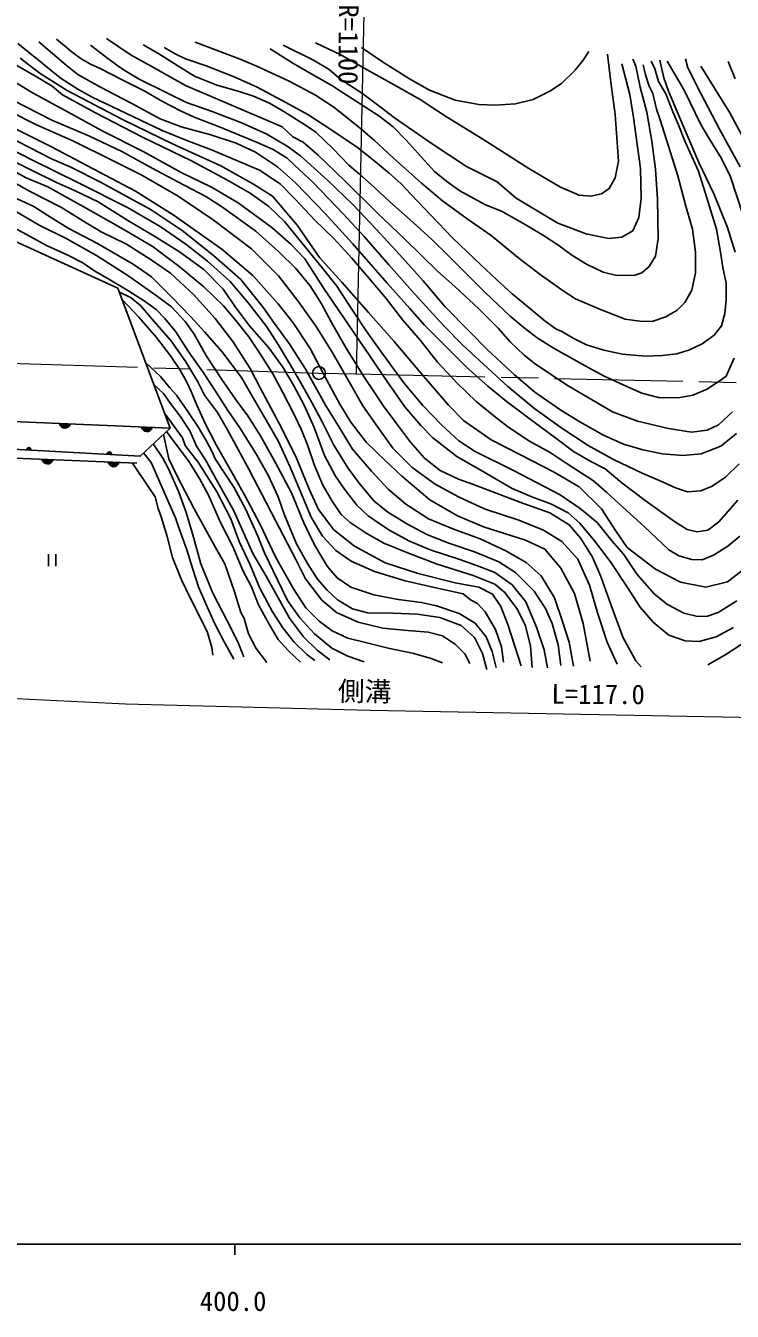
# Model space of a CAD drawing. Units: millimetres at full size, sheet at 1:1000; details may follow other scales. Extents: x 40000 to 680000, y 20000 to 380000.
# Drawn here: x 448454 to 514522, y 198715 to 318964 of the extents above; entities that cross this region are included whole.
import ezdxf
from ezdxf.enums import TextEntityAlignment as Align

# ---------------------------------------------------------------- set-up
doc = ezdxf.new("R2010")
doc.units = ezdxf.units.MM
doc.header["$LTSCALE"] = 1000
doc.linetypes.add('CHAIN', pattern=[18.5, 12, -1.5, 3.5, -1.5])
for name, color, linetype, lineweight in [('M-BGD', 7, 'Continuous', 25), ('M-BMK', 2, 'CHAIN', 13), ('M-BMK-SRVR', 3, 'Continuous', 25), ('M-STR-HTXT', 7, 'Continuous', 13), ('M-TTL-BAND', 7, 'Continuous', 25)]:
    doc.layers.add(name, color=color, linetype=linetype, lineweight=lineweight)
doc.styles.add('ＭＳ ゴシック', font='')
doc.styles.get('ＭＳ ゴシック').set_extended_font_data('MS Gothic')

msp = doc.modelspace()

# ---------------------------------------------------------------- hatches: boundary and pattern name
at = {"layer": 'M-BGD'}
for points in [[(451623, 281747), (452613, 281705, -0.82183)], [(459292, 281425), (460282, 281384, -0.82183)], [(448544, 279280), (448945, 279258, 0.4608), (448757, 279504, 0.4608)], [(456078, 278873), (456479, 278852, 0.4608), (456291, 279097, 0.4608)], [(449999, 278397), (450989, 278356, -0.82183)], [(457166, 278105), (456176, 278146, 0.82183)]]:
    msp.add_hatch(color=256, dxfattribs=at).paths.add_polyline_path(points)

# ---------------------------------------------------------------- linework, layer by layer
for p, q in [((458301, 293514), (457213, 294036)), ((445610, 281998), (461947, 281314)), ((450599, 269535), (450599, 268417)), ((451266, 269535), (451266, 268417))]:
    msp.add_line(p, q, dxfattribs=at)
for points in [[(515172, 277969), (513884, 276744), (512646, 275902), (511569, 275444), (510330, 275358), (509204, 275729), (508064, 276273), (506083, 277115), (503429, 278403), (501039, 279703), (498600, 281312), (496071, 283135), (493530, 285205), (492032, 286579), (489318, 289096), (487548, 290903), (484870, 293828), (482418, 296600), (480087, 299243), (478143, 301372), (475317, 304298), (473583, 305932), (472890, 306563), (471577, 307379), (470042, 308085), (466470, 309538), (464192, 310404), (462942, 310998), (461233, 311889), (459519, 312885), (457463, 313912), (455420, 314964), (454516, 315360), (453650, 315868), (452808, 316486), (451347, 317712)], [(514553, 282837), (513241, 281636), (512176, 281141), (510715, 280931), (508560, 281278), (505670, 281984), (503330, 282862), (499170, 285276), (496133, 287320), (495078, 288154), (493765, 289404), (492639, 290678), (490831, 292485), (488587, 294558), (486998, 295975), (483915, 298995), (481302, 301458), (478292, 304470), (475800, 306862), (474388, 308075), (473422, 308570), (472444, 309498), (466829, 311904), (463395, 313381), (460188, 315188), (458319, 316215), (456003, 317775)], [(515223, 271204), (514121, 270275), (512759, 269446), (511706, 269013), (510728, 269026), (509540, 269372), (508586, 269941), (506279, 272123), (504619, 273608), (502799, 275316), (501561, 276393), (499004, 278057), (497481, 279047), (495513, 280149), (493517, 281489), (492378, 282355), (490570, 283828), (488785, 285515), (486965, 287495), (485364, 289530), (483718, 291423), (482157, 293453), (480608, 295302), (478936, 297233), (477237, 299095), (475491, 300778), (473696, 302696), (472232, 304161), (470301, 305448), (465839, 307358), (463684, 308150), (461205, 309156), (457156, 311086), (454661, 312266), (453336, 313021), (451665, 314098), (449659, 315731), (447702, 317303)], [(449683, 317452), (452234, 315261), (453324, 314407), (455391, 313244), (458317, 311719), (461032, 310245), (462988, 309502), (465777, 308746), (468130, 307966), (469925, 307149), (472010, 305770), (473681, 304273), (476457, 301409), (478995, 298588), (482243, 294892), (484362, 292524), (485736, 290953), (487670, 289018), (489676, 287025), (491657, 285243), (493394, 283840), (495883, 281984), (498039, 280371), (499661, 279146), (501285, 278217), (502622, 277524), (504195, 276212), (506392, 274560), (509116, 272592), (510292, 271837), (511245, 271627), (512236, 271775), (513276, 272567), (515050, 274574)], [(454516, 317142), (456138, 315892), (457500, 314902), (459048, 313962), (461574, 312712), (463473, 311780), (465887, 310926), (468727, 309847), (470993, 308808), (472887, 307706), (474138, 306778), (476705, 304493), (479057, 302241), (481215, 299934), (483396, 297553), (485613, 295116), (487643, 292715), (489961, 290372), (491609, 288674), (494151, 286318), (496058, 284685), (498488, 282997), (500258, 281908), (502487, 280658), (504347, 279827), (506168, 279283), (507988, 278924), (509907, 278763), (511603, 278924), (513451, 279643), (514912, 280818)], [(459421, 317168), (460807, 316389), (462665, 315201), (464249, 314260), (466334, 313404), (468402, 312797), (469739, 312364), (471251, 311719), (472440, 311038), (474511, 309710), (475588, 308992), (477200, 307443), (478673, 305933), (479651, 305091), (481026, 303854), (482491, 302500), (484683, 300569), (486468, 298931), (487917, 297508), (491411, 294015), (493766, 291796), (495054, 290719), (496292, 289779), (497877, 288764), (500765, 287138), (502548, 286173), (504331, 285368), (506070, 284598), (507630, 284202), (509450, 284165), (510849, 284412), (512174, 284969), (513514, 285861), (513960, 286171), (514690, 287854)], [(506937, 315657), (507283, 314927), (507618, 313739), (508299, 312588), (508956, 310913), (509476, 309762), (510132, 308104), (511360, 305362), (512253, 302472), (513046, 299947), (513417, 297769), (513639, 296342), (513937, 294894), (513961, 293310), (513838, 292060), (513514, 290878), (512833, 290024), (511706, 289195), (510530, 288651), (509329, 288267), (507967, 288119), (506370, 288069), (504245, 288253), (502511, 288612), (500889, 289119), (499651, 289726), (498648, 290332), (498017, 290617), (497026, 291322), (495528, 292572), (493938, 293878), (492551, 295153), (490419, 297149), (488364, 299117), (486345, 301258), (484484, 303170), (483519, 304210), (482429, 305187), (480819, 306524), (479480, 307580), (477251, 309077), (474833, 310666), (472381, 312002), (470091, 313203), (467942, 314196), (465329, 315211), (463410, 315867), (462494, 316288), (461404, 316931)], [(464302, 317439), (468499, 315842), (470195, 315124), (473099, 313773), (475550, 312461), (477259, 311335), (479579, 309512), (481077, 308238), (482826, 306600), (485463, 304224), (487423, 302573), (489738, 300915), (491969, 299352), (494609, 297183), (496565, 295698), (498695, 294164), (499871, 293409), (502038, 292481), (504496, 291510), (505885, 291316), (507027, 291309), (508302, 291745), (509368, 292351), (510098, 293080), (510750, 294236), (511078, 295847), (511078, 297777), (510798, 299925), (510169, 302091), (509416, 304907), (508572, 307689), (507782, 310148), (507422, 311145), (507099, 312634), (506758, 313317), (506417, 314358), (506201, 315291)], [(505231, 315829), (505519, 315183), (505914, 313209), (506524, 310893), (506991, 308165), (507332, 305556), (507528, 302733), (507600, 299036), (507331, 297420), (506738, 296451), (506072, 295837), (505425, 295622), (503737, 295586), (502444, 295909), (500882, 296663), (499517, 297506), (498206, 298458), (496877, 299337), (495143, 300384), (492934, 301622), (491461, 302197), (490348, 302789), (489055, 303507), (487816, 304387), (486684, 305320), (485140, 307025), (484040, 308269), (482801, 309508), (481472, 310549), (480179, 311392), (478419, 312505), (477084, 313377), (475216, 314418), (473420, 315459), (471301, 316788)], [(472540, 317147), (475360, 315746), (476814, 314867), (477964, 313898), (479849, 312695), (481609, 311385), (482948, 310350), (486450, 307927), (489682, 305791), (492538, 304373), (494321, 302841), (496655, 301441), (498218, 300490), (500858, 299485), (502941, 299072), (504180, 299180), (505222, 299790), (505778, 301028), (506012, 302823), (505940, 305606), (505294, 310375), (504953, 312516), (504191, 315408)], [(502850, 316296), (503179, 313681), (503587, 310667), (503870, 306282), (503568, 304739), (503018, 303728), (502291, 303250), (501298, 303019), (500198, 303108), (498459, 303870), (495496, 305608), (491197, 308359), (487791, 310434), (485337, 312069), (482623, 313576), (480370, 314853), (478950, 315633), (477904, 316254), (475544, 317371)], [(479837, 316927), (481895, 315527), (484326, 313984), (486206, 312920), (488619, 311998), (490837, 311608), (492386, 311534), (494266, 311658), (495898, 312048), (497477, 312846), (498560, 313573), (499836, 314819), (500589, 315727), (501097, 316557)], [(514947, 265154), (513215, 264087), (512213, 263749), (511272, 263711), (510007, 264024), (508465, 264826), (507236, 265803), (505641, 267639), (504375, 269506), (503272, 270796), (501880, 272493), (500313, 273808), (498420, 275098), (494066, 277370), (490477, 279140), (488960, 280130), (487355, 281610), (485600, 283452), (483820, 285559), (481851, 288244), (480295, 290438), (478576, 292999), (477561, 294602), (476194, 296293), (473861, 299168), (472645, 300659), (471176, 302066), (469446, 303294), (467265, 304547), (463966, 306318), (459360, 308528), (454911, 310833), (451897, 312505), (450932, 313306), (449528, 314158), (447460, 315348)], [(447937, 315937), (449804, 314509), (452323, 312918), (457505, 310207), (462247, 307898), (466701, 305865), (469747, 304136), (471527, 303033), (473848, 300321), (475919, 297298), (478001, 294977), (480509, 292131), (482916, 289425), (485301, 286587), (487998, 283465), (489389, 282049), (491983, 280220), (494708, 278811), (497817, 277233), (500211, 275830), (502294, 273782), (503660, 271640), (504700, 270149), (507350, 268126), (509668, 266924), (512050, 266448), (514080, 266961), (516629, 268906)], [(514803, 297792), (514073, 300081), (512821, 303181), (511408, 306180), (509847, 309824), (508559, 312832), (508125, 314085), (507754, 315731)], [(508424, 315634), (510022, 312948), (511583, 309723), (512313, 308510), (513527, 306555), (514358, 304816), (515510, 301311)], [(515275, 305768), (513341, 309292), (511595, 312621), (510368, 315027), (510146, 315856)], [(511586, 315196), (514285, 310827), (515895, 307840)], [(514805, 314008), (514136, 315604)], [(445955, 314595), (449138, 312666), (452414, 310883), (455597, 309142), (459425, 307184), (463051, 305213), (465821, 303861), (468319, 302403), (471465, 300085), (473235, 298527), (474538, 297149), (476320, 294388), (478590, 291053), (480119, 288798), (482239, 285699), (483909, 283325), (485401, 281559), (486516, 280419), (488763, 278684), (491320, 277219), (493955, 275662), (495785, 274898), (497615, 274197), (499169, 273395), (500260, 272443), (501642, 270770), (503148, 268812), (504664, 266495), (505919, 264576), (507135, 263173), (508591, 261968), (510108, 261442), (511411, 261379), (513016, 261792), (514624, 262683)], [(505998, 259005), (505489, 259545), (504313, 261699), (503161, 264816), (502246, 267447), (501455, 269244), (500364, 270986), (499274, 272264), (497456, 273391), (494643, 274397), (490331, 276051), (488922, 276558), (487218, 277347), (485751, 278525), (484422, 280003), (483118, 281748), (481939, 283339), (480082, 286139), (478403, 288795), (477061, 291191), (476121, 292957), (475065, 294632), (473724, 296248), (472132, 297814), (469963, 299756), (466760, 302068), (465294, 302982), (462687, 304360), (460205, 305676), (457441, 307197), (454420, 308638), (450911, 310116), (446017, 312616)], [(446889, 311012), (449455, 309696), (452909, 308157), (456512, 306386), (459300, 304984), (462720, 303018), (465991, 300807), (469566, 298090), (472080, 295560), (473897, 293227), (475624, 290834), (477198, 288266), (478703, 285650), (479971, 283424), (481390, 281424), (482797, 279451), (484575, 277656), (486747, 276083), (488936, 274887), (491405, 273735), (494551, 272709), (496860, 271786), (498588, 270726), (500080, 269077), (501175, 266650), (501944, 263967), (502834, 261300), (503774, 259232)], [(445628, 309191), (450861, 306524), (452674, 305738), (455495, 304285), (460191, 301747), (463081, 299815), (466022, 297457), (468574, 295212), (470697, 292575), (471706, 291122), (473143, 289157), (474598, 286896), (475676, 284931), (476479, 283461), (477849, 281249), (479012, 279351), (480776, 277313), (482332, 275621), (484008, 274219), (486129, 272852), (488557, 271843), (490934, 270954), (493355, 269852), (495236, 268758), (496639, 267493), (497888, 265436), (498641, 263248), (499273, 261300), (499667, 259043)], [(501226, 259522), (500576, 263061), (499772, 265847), (498490, 268223), (497002, 270017), (495172, 270855), (491247, 272092), (488836, 273118), (486254, 274622), (483603, 276861), (482075, 278305), (480296, 280015), (478860, 281895), (477834, 283553), (476616, 285820), (475043, 288759), (473467, 291157), (472048, 292935), (469699, 295595), (466792, 298057), (462243, 301287), (458720, 303475), (450879, 307636), (446323, 309915)], [(446415, 306728), (451340, 304287), (453005, 303541), (455243, 302480), (458013, 300759), (460443, 299318), (462840, 297813), (465123, 296160), (466905, 294321), (468082, 292643), (469388, 290879), (471184, 288821), (472490, 287014), (473509, 285351), (474486, 283467), (475433, 281373), (476396, 278771), (477429, 276835), (478262, 275616), (479427, 274132), (480460, 273114), (482354, 271852), (484291, 270776), (486261, 269926), (489059, 269037), (490695, 268434), (492331, 267818), (493941, 266651), (495204, 265073), (496225, 262716), (496942, 260594), (497244, 258916)], [(498506, 259129), (498243, 261058), (497669, 263041), (497064, 264465), (495986, 266071), (494267, 267827), (492680, 268804), (490407, 269758), (488032, 270578), (485965, 271382), (484143, 272339), (482310, 273478), (480994, 274532), (479629, 276160), (478581, 277625), (477255, 279737), (476176, 281924), (475208, 283726), (474066, 285777), (473098, 287416), (472058, 289142), (470989, 290791), (469297, 293002), (467556, 295027), (465445, 296956), (463439, 298523), (461016, 300182), (457956, 301947), (453445, 304237), (449082, 306390), (446893, 307499)], [(444990, 305623), (448799, 303495), (451789, 301971), (454113, 300536), (455519, 299676), (457873, 298529), (460169, 297066), (461991, 295832), (464129, 293810), (466158, 291564), (467823, 289441), (469432, 286898), (470365, 285105), (472132, 281828), (473726, 278669), (474960, 275610), (475836, 273717), (477256, 271824), (479208, 270289), (482068, 268720), (485138, 267731), (488601, 266867), (490825, 266452), (492117, 265792), (492891, 264630), (493540, 262946), (494774, 259074)], [(495809, 258945), (495665, 260938), (495192, 262817), (494443, 264370), (493252, 265934), (492319, 266737), (490296, 267540), (486919, 268606), (484235, 269625), (481939, 270557), (480289, 271489), (478779, 272484), (477946, 273259), (477114, 274506), (476210, 276055), (475435, 277920), (474801, 279764), (474198, 281213), (473538, 282647), (472505, 284654), (471557, 286396), (470323, 288361), (469330, 289871), (468096, 291406), (466934, 292768), (465111, 294532), (462783, 296487), (460272, 298352), (457355, 300062), (453825, 302056), (451583, 303293), (450507, 303881), (448484, 304728), (446561, 305803)], [(493124, 259418), (492938, 260852), (492392, 262502), (491402, 264137), (490712, 264912), (490032, 265248), (489357, 265812), (486811, 266388), (483945, 267039), (481061, 267900), (478894, 268889), (477445, 269865), (476211, 271213), (475146, 272984), (474285, 275092), (473195, 277659), (472100, 280077), (470938, 282056), (469733, 284150), (468639, 286067), (466788, 288491), (465167, 290326), (463888, 291723), (462051, 293644), (460214, 295480), (458492, 296670), (455113, 298628), (452416, 300034), (450507, 301210), (449201, 302056), (446905, 303103)], [(446745, 302058), (449719, 300306), (452287, 299030), (455071, 297481), (457988, 295612), (460660, 293730), (462095, 292683), (463372, 291306), (464220, 290127), (465355, 288058), (466790, 285878), (468284, 283724), (469159, 282577), (470393, 280597), (471787, 278152), (473294, 275269), (474471, 272458), (475448, 270402), (476639, 268423), (477575, 267327), (478866, 266452), (480990, 265721), (483290, 265287), (485471, 265015), (486877, 264699), (488972, 263997), (490483, 263074), (491516, 261812), (492061, 260435), (492434, 258929)], [(446038, 299442), (457077, 294400), (461947, 281314), (459152, 278707), (444419, 279502)], [(491573, 258743), (491172, 260249), (490411, 261726), (489163, 262873), (487168, 263619), (485102, 263935), (482784, 264024), (480417, 264039), (478996, 264426), (477604, 265258), (476643, 266176), (475735, 267185), (474788, 268662), (473783, 270512), (472633, 273287), (472074, 274907), (471141, 276872), (470047, 278842), (468483, 281352), (467363, 282962), (466258, 284698), (465079, 286496), (463659, 288518), (462481, 290342), (461463, 291590), (460659, 292407), (459540, 293239), (457859, 294289), (456223, 295265), (454817, 296082), (453792, 296777), (452400, 297508), (450391, 298397), (448856, 299243), (446632, 300462)], [(458301, 293514), (459220, 292771), (460260, 291535), (462034, 289528), (463427, 287511), (464542, 285659), (465185, 284419), (466394, 282772), (467336, 281172), (469332, 277475), (471800, 272682), (473701, 269020), (474627, 267231), (476150, 265223), (477500, 264077), (479541, 263167), (481854, 262599), (484146, 262379), (486092, 262238), (487427, 261893), (488651, 261077), (489499, 260198), (489970, 259304)], [(487411, 259367), (486359, 259775), (484742, 260230), (482340, 260747), (480237, 261265), (478588, 261689), (477097, 262363), (475888, 263274), (474632, 264513), (473502, 266286), (471828, 269231), (470336, 272369), (468939, 275021), (467915, 276864), (466251, 279751), (465263, 281684), (464462, 283457), (463928, 284744), (463534, 285612), (462890, 286742), (461996, 288075), (460677, 289801), (459043, 291705), (457466, 293355)], [(459672, 287427), (461068, 286166), (461918, 285092), (462546, 284401), (463613, 282879), (464604, 281368), (465327, 280155), (465893, 279120), (466159, 278461), (467919, 275807), (469003, 273764), (470165, 271222), (470779, 269648), (471988, 267121), (472930, 265192), (474094, 263570), (475444, 262079), (477093, 260746), (478568, 260008), (480107, 259459)], [(476888, 259647), (475727, 260526), (474439, 261797), (473134, 263542), (472035, 265503), (470949, 267470), (469677, 269604), (468672, 271895), (467919, 273573), (466299, 276482), (465278, 278353), (464430, 279639), (463818, 281004), (462906, 282438), (461996, 283631), (461352, 284556), (460413, 285436)], [(461421, 282729), (463110, 280430), (463363, 279703), (463849, 279044), (464572, 278134), (465357, 276894), (466299, 275419), (467636, 272854), (468422, 270716), (469427, 268551), (470338, 266350), (471531, 264151), (472489, 262629), (473525, 261343), (474750, 260135), (475487, 259601)], [(458839, 278037), (443638, 278655), (443675, 282184)], [(461335, 280743), (461839, 278448), (462577, 276895), (464195, 273768), (466206, 270171), (467069, 268633), (467981, 266007), (468579, 264088), (468893, 263524), (469285, 262080), (470007, 260699), (470996, 259397)], [(474137, 259444), (473038, 260480), (472065, 261562), (471264, 262912), (470228, 264810), (469569, 266489), (468765, 268019), (467807, 270248), (466677, 272491), (465561, 275038), (464745, 276560), (463739, 278166), (461609, 280998)], [(459463, 278998), (460174, 278101), (460865, 276547), (461823, 274347), (462451, 272935), (462702, 272197), (463534, 269938), (464070, 268143), (464619, 266464), (465294, 264895), (466143, 263007), (466991, 261391), (467901, 259728)], [(468845, 259930), (468280, 261343), (467323, 263225), (465937, 265899), (464838, 268629), (464069, 271328), (463456, 273437), (462765, 275335), (461791, 277505), (461288, 278524), (460375, 279848)], [(465939, 260089), (465860, 260795), (465437, 262192), (464714, 263729), (463804, 265502), (463019, 267118), (462167, 269227), (461681, 271188), (461116, 273024), (460832, 273814), (460550, 274897), (459953, 275775), (458446, 278053)], [(515338, 261094), (513927, 260158), (512228, 259194)]]:
    msp.add_lwpolyline(points, dxfattribs=at)
for centre, radius, start, end in [((452122, 281824), 505, 188.77106, 346.42925), ((459791, 281502), 505, 188.77106, 346.42925), ((448746, 279300), 203, 347.95073, 185.87412), ((456280, 278894), 203, 347.95073, 185.87412), ((450498, 278474), 505, 188.84466, 346.50285), ((456675, 278223), 505, 188.84466, 346.50285)]:
    msp.add_arc(centre, radius, start, end, dxfattribs=at)
at = {"layer": 'M-BMK'}
msp.add_lwpolyline([(277345, 303038), (330829, 297448), (376361, 293108), (392102, 291453), (420526, 288990), (446909, 287389), (475877, 286479), (479400, 286398), (551531, 284772), (575484, 284288)], dxfattribs=at)
at = {"layer": 'M-BMK-SRVR'}
msp.add_circle((475877, 286479), 600, dxfattribs=at)
at = {"layer": 'M-STR-HTXT'}
msp.add_line((479400, 286398), (480223, 325160), dxfattribs=at)
msp.add_lwpolyline([(432180, 256786), (457796, 255550), (480660, 254950), (515190, 254284), (546308, 253586)], dxfattribs=at)
at = {"layer": 'M-TTL-BAND'}
for p, q in [((40000, 205000), (579000, 205000)), ((468000, 205000), (468000, 204000))]:
    msp.add_line(p, q, dxfattribs=at)

# ---------------------------------------------------------------- texts
at = {"layer": 'M-STR-HTXT', "style": 'ＭＳ ゴシック'}
for s, rotation, p in [('R=1100', 269.585, (477200, 320968)), ('側溝', 359.142, (477621, 255277)), ('L=117.0', 359.665, (497609, 255000))]:
    msp.add_text(s, height=1833, rotation=rotation, dxfattribs=at).set_placement(p, align=Align.BOTTOM_LEFT)
at = {"layer": 'M-TTL-BAND', "style": 'ＭＳ ゴシック'}
msp.add_text('400.0', height=1833, dxfattribs=at).set_placement((467844, 198195), align=Align.BOTTOM_CENTER)

doc.saveas('drawing.dxf')
